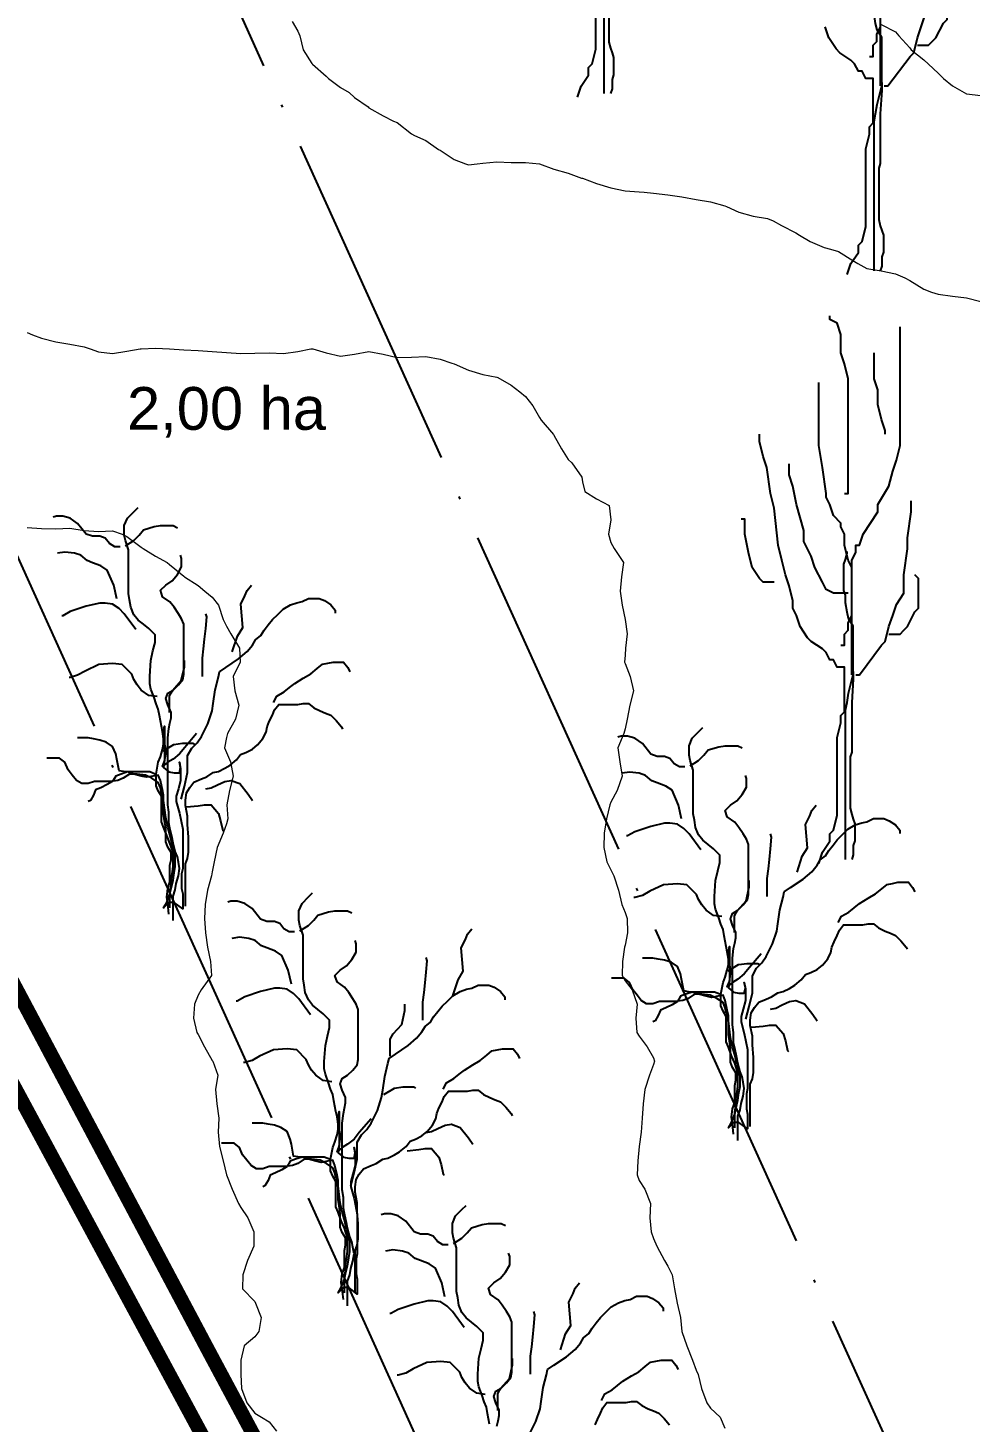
# Model space of a CAD drawing. Header units: centimetres. Extents: x 0 to 642158, y -847 to 649707.
# Drawn here: x 617067.27 to 617100.37, y 620892.57 to 620941.52 of the extents above; entities that cross this region are included whole.
import ezdxf

# ---------------------------------------------------------------- set-up
doc = ezdxf.new("R2010")
doc.units = ezdxf.units.CM
doc.header["$MEASUREMENT"] = 0
doc.linetypes.add('ACAD_ISO04W100', pattern=[30, 24, -3, 0, -3])
for name, color, linetype, lineweight in [('MEV_legende', 7, 'Continuous', 5), ('MEV_schema paysager_V', 7, 'Continuous', 20), ('MEV_vegetal_V', 7, 'Continuous', 25), ('WAL_topographie 0.5', 253, 'Continuous', 20)]:
    doc.layers.add(name, color=color, linetype=linetype, lineweight=lineweight)
doc.layers.add('MEV_schema paysager_Ha', color=7, linetype='Continuous', lineweight=25, transparency=0.13)
doc.styles.add('MEV 1', font='Helvetica.ttf')
picture_1 = doc.add_image_def('image2.png', size_in_pixel=(6614, 11023))

# ---------------------------------------------------------------- blocks, each defined once
blk = doc.blocks.new('legende vegetal')
at = {"linetype": 'ACAD_ISO04W100', "ltscale": 0.5}
for points in [[(617100.411, 620884.99), (617067.216, 620958.2)], [(617100.688, 620848.054), (617053.555, 620952.006)]]:
    blk.add_lwpolyline(points, dxfattribs=at)
at = {"layer": 'MEV_vegetal_V'}
for points in [[(617086.478, 620938.896), (617086.608, 620939.285), (617086.868, 620939.675), (617086.868, 620939.935), (617086.998, 620940.065), (617087.128, 620940.584), (617087.128, 620943.312)], [(617096.738, 620940.33), (617096.867, 620940.33), (617096.867, 620940.72), (617096.997, 620940.849), (617096.997, 620941.109), (617097.127, 620941.369), (617097.127, 620943.317), (617097.257, 620943.577), (617097.257, 620943.837), (617097.387, 620943.837), (617097.517, 620944.227), (617098.037, 620945.006), (617098.037, 620945.266), (617098.426, 620945.915), (617098.557, 620946.434), (617098.686, 620946.824), (617098.816, 620947.344), (617098.816, 620951.5)], [(617087.422, 620939.031), (617087.422, 620944.272), (617087.476, 620944.545), (617087.531, 620944.873), (617087.695, 620945.528), (617087.695, 620947.221), (617087.531, 620947.493), (617087.476, 620947.712), (617087.422, 620948.04), (617087.422, 620948.312), (617087.367, 620948.476), (617087.367, 620949.404), (617087.422, 620949.568), (617087.476, 620949.786), (617087.476, 620949.841)], [(617097.127, 620939.291), (617097.127, 620943.058), (617096.997, 620943.317), (617096.867, 620943.837), (617096.867, 620944.227), (617096.738, 620944.486), (617096.738, 620944.616), (617096.477, 620944.876), (617096.348, 620945.266), (617096.218, 620945.525), (617096.218, 620945.655), (617096.088, 620946.564), (617095.958, 620947.344), (617095.958, 620949.552)], [(617095.958, 620932.667), (617096.088, 620933.057), (617096.348, 620933.446), (617096.348, 620933.706), (617096.477, 620933.836), (617096.607, 620934.355), (617096.607, 620937.083), (617096.738, 620937.603), (617096.738, 620937.862), (617096.867, 620937.992), (617096.867, 620939.551), (617096.607, 620939.551), (617096.477, 620939.81), (617096.348, 620939.81), (617096.218, 620940.07), (617096.088, 620940.2), (617095.698, 620940.46), (617095.568, 620940.59), (617095.308, 620940.979), (617095.178, 620941.369)], [(617087.695, 620945.637), (617087.695, 620945.364), (617087.64, 620944.545), (617087.64, 620942.798), (617087.586, 620942.635), (617087.586, 620940.833), (617087.64, 620940.614), (617087.695, 620940.45), (617087.749, 620940.287), (617087.749, 620939.686), (617087.695, 620939.522), (617087.695, 620939.195), (617087.64, 620939.031)], [(617097.257, 620939.291), (617097.387, 620939.291), (617098.167, 620940.33), (617098.296, 620940.46), (617098.426, 620940.979), (617098.557, 620941.369), (617098.686, 620941.759), (617098.946, 620942.148), (617098.946, 620942.798), (617099.076, 620943.707), (617099.076, 620944.097), (617099.206, 620945.006), (617099.206, 620945.396)], [(617096.901, 620932.802), (617096.901, 620938.044), (617096.956, 620938.317), (617097.011, 620938.644), (617097.175, 620939.3), (617097.175, 620940.992), (617097.011, 620941.265), (617096.956, 620941.483), (617096.901, 620941.811), (617096.901, 620942.084), (617096.846, 620942.248), (617096.846, 620943.176), (617096.901, 620943.34), (617096.956, 620943.558), (617096.956, 620943.612)], [(617098.426, 620940.72), (617098.816, 620940.72), (617098.946, 620940.849), (617099.076, 620940.979), (617099.336, 620941.499), (617099.466, 620941.629), (617099.466, 620942.668), (617099.336, 620942.798)], [(617097.175, 620939.409), (617097.175, 620939.135), (617097.12, 620938.317), (617097.12, 620936.57), (617097.065, 620936.406), (617097.065, 620934.604), (617097.12, 620934.386), (617097.175, 620934.222), (617097.229, 620934.058), (617097.229, 620933.457), (617097.175, 620933.294), (617097.175, 620932.966), (617097.12, 620932.802)], [(617095.865, 620924.986), (617095.995, 620924.986), (617095.995, 620929.012), (617095.865, 620929.532), (617095.735, 620929.922), (617095.735, 620930.571), (617095.605, 620930.96), (617095.345, 620931.09), (617095.345, 620931.22)], [(617095.735, 620919.661), (617095.865, 620919.661), (617095.865, 620920.05), (617095.995, 620920.18), (617095.995, 620920.44), (617096.125, 620920.7), (617096.125, 620922.648), (617096.255, 620922.908), (617096.255, 620923.167), (617096.385, 620923.167), (617096.515, 620923.557), (617097.034, 620924.336), (617097.034, 620924.597), (617097.424, 620925.246), (617097.554, 620925.765), (617097.684, 620926.155), (617097.814, 620926.674), (617097.814, 620930.831)], [(617097.294, 620927.064), (617097.294, 620927.194), (617097.164, 620927.584), (617097.034, 620928.103), (617097.034, 620928.623), (617096.905, 620929.012), (617096.905, 620929.922)], [(617096.125, 620918.622), (617096.125, 620922.388), (617095.995, 620922.648), (617095.865, 620923.167), (617095.865, 620923.557), (617095.735, 620923.817), (617095.735, 620923.947), (617095.475, 620924.207), (617095.345, 620924.597), (617095.215, 620924.856), (617095.215, 620924.986), (617095.086, 620925.895), (617094.956, 620926.674), (617094.956, 620928.883)], [(617094.956, 620911.998), (617095.086, 620912.387), (617095.345, 620912.777), (617095.345, 620913.037), (617095.475, 620913.167), (617095.605, 620913.686), (617095.605, 620916.414), (617095.735, 620916.933), (617095.735, 620917.193), (617095.865, 620917.323), (617095.865, 620918.881), (617095.605, 620918.881), (617095.475, 620919.141), (617095.345, 620919.141), (617095.215, 620919.401), (617095.086, 620919.531), (617094.696, 620919.791), (617094.566, 620919.921), (617094.306, 620920.31), (617094.176, 620920.7), (617094.046, 620920.96), (617094.046, 620921.219), (617093.916, 620921.739), (617093.786, 620922.129), (617093.656, 620922.648), (617093.526, 620923.167), (617093.396, 620924.466), (617093.266, 620924.986), (617093.137, 620925.895), (617093.006, 620926.285), (617092.877, 620926.804), (617092.877, 620927.064)], [(617095.995, 620921.479), (617095.475, 620921.479), (617095.215, 620921.609), (617095.086, 620921.869), (617094.825, 620922.388), (617094.696, 620922.778), (617094.436, 620923.298), (617094.436, 620923.687), (617094.176, 620924.597), (617094.046, 620925.246), (617093.916, 620925.635), (617093.916, 620926.025)], [(617096.255, 620918.622), (617096.385, 620918.622), (617097.164, 620919.661), (617097.294, 620919.791), (617097.424, 620920.31), (617097.554, 620920.7), (617097.684, 620921.09), (617097.944, 620921.479), (617097.944, 620922.129), (617098.074, 620923.038), (617098.074, 620923.428), (617098.204, 620924.336), (617098.204, 620924.726)], [(617070.412, 620923.112), (617070.226, 620923.112), (617070.04, 620923.224), (617069.89, 620923.41), (617069.704, 620923.485), (617069.443, 620923.485), (617069.219, 620923.559), (617068.921, 620923.932), (617068.66, 620924.118), (617068.399, 620924.193), (617068.175, 620924.193), (617068.063, 620924.156)], [(617072.165, 620910.439), (617072.165, 620910.998), (617072.202, 620911.222), (617072.202, 620911.445), (617072.24, 620911.632), (617072.277, 620911.893), (617072.277, 620912.377), (617072.165, 620912.712), (617072.053, 620912.973), (617071.941, 620913.271), (617071.867, 620913.458), (617071.867, 620914.352), (617071.755, 620914.539), (617071.68, 620914.725), (617071.68, 620915.135), (617071.755, 620915.545), (617071.83, 620915.732), (617071.904, 620915.993), (617071.941, 620916.179), (617071.941, 620916.365), (617071.904, 620916.626), (617071.867, 620916.813), (617071.792, 620917.185), (617071.755, 620917.409), (617071.68, 620917.595), (617071.606, 620917.819), (617071.494, 620918.117), (617071.456, 620918.304), (617071.456, 620918.565), (617071.494, 620919.124), (617071.568, 620919.459), (617071.643, 620919.757), (617071.643, 620920.018), (617071.419, 620920.242), (617071.233, 620920.391), (617071.046, 620920.54), (617070.897, 620920.727), (617070.785, 620920.988), (617070.748, 620921.249), (617070.711, 620921.472), (617070.711, 620923), (617070.599, 620923.336), (617070.561, 620923.522), (617070.561, 620923.858), (617070.673, 620924.118), (617070.897, 620924.342), (617071.046, 620924.491)], [(617093.396, 620921.869), (617093.006, 620921.869), (617092.877, 620921.999), (617092.617, 620922.388), (617092.487, 620922.908), (617092.357, 620923.557), (617092.357, 620924.077), (617092.227, 620924.077)], [(617070.599, 620923.149), (617070.897, 620923.336), (617071.083, 620923.522), (617071.233, 620923.708), (617071.606, 620923.82), (617071.83, 620923.858), (617072.277, 620923.858), (617072.426, 620923.783)], [(617070.301, 620921.286), (617070.188, 620921.77), (617069.965, 620922.292), (617069.741, 620922.441), (617069.443, 620922.553), (617069.256, 620922.627), (617069.033, 620922.814), (617068.809, 620922.888), (617068.473, 620922.926), (617068.212, 620922.888)], [(617072.277, 620909.991), (617072.277, 620910.849), (617072.351, 620911.072), (617072.388, 620911.296), (617072.463, 620911.557), (617072.501, 620911.818), (617072.463, 620912.042), (617072.426, 620912.228), (617072.351, 620912.414), (617072.277, 620912.712), (617072.24, 620912.899), (617072.165, 620913.234), (617072.127, 620913.421), (617072.127, 620913.793), (617072.09, 620914.054), (617072.09, 620916.403), (617072.127, 620916.738), (617072.165, 620916.924), (617072.202, 620917.111), (617072.202, 620917.297), (617072.09, 620917.558), (617072.016, 620917.782), (617072.09, 620917.968), (617072.277, 620918.08), (617072.463, 620918.266), (617072.612, 620918.453), (617072.65, 620918.639), (617072.65, 620920.391), (617072.575, 620920.578), (617072.463, 620920.764), (617072.314, 620920.988), (617072.165, 620921.174), (617071.904, 620921.36), (617071.83, 620921.584), (617072.016, 620921.77), (617072.24, 620921.919), (617072.426, 620922.143), (617072.575, 620922.404), (617072.575, 620922.702), (617072.538, 620922.814)], [(617095.899, 620912.133), (617095.899, 620917.374), (617095.953, 620917.648), (617096.008, 620917.975), (617096.172, 620918.63), (617096.172, 620920.323), (617096.008, 620920.596), (617095.953, 620920.814), (617095.899, 620921.142), (617095.899, 620921.415), (617095.844, 620921.578), (617095.844, 620922.506), (617095.899, 620922.671), (617095.953, 620922.889), (617095.953, 620922.943)], [(617097.424, 620920.05), (617097.814, 620920.05), (617097.944, 620920.18), (617098.074, 620920.31), (617098.334, 620920.83), (617098.463, 620920.96), (617098.463, 620921.999), (617098.334, 620922.129)], [(617074.354, 620919.419), (617074.54, 620919.978), (617074.727, 620920.277), (617074.652, 620921.096), (617074.801, 620921.395), (617074.876, 620921.581), (617075.025, 620921.767)], [(617070.972, 620920.205), (617070.561, 620920.764), (617070.375, 620920.95), (617070.151, 620921.099), (617069.89, 620921.137), (617069.704, 620921.137), (617069.219, 620921.025), (617068.66, 620920.838), (617068.399, 620920.689), (617068.361, 620920.689)], [(617072.56, 620914.254), (617072.672, 620914.701), (617072.784, 620915.186), (617072.784, 620915.782), (617072.934, 620916.043), (617073.12, 620916.23), (617073.269, 620916.453), (617073.493, 620916.901), (617073.642, 620917.348), (617073.679, 620917.609), (617073.754, 620918.093), (617073.866, 620918.541), (617073.903, 620918.727), (617074.126, 620918.876), (617074.574, 620919.174), (617074.872, 620919.435), (617075.059, 620919.659), (617075.171, 620919.845), (617075.357, 620919.994), (617075.469, 620920.181), (617075.618, 620920.367), (617075.767, 620920.554), (617075.954, 620920.74), (617076.14, 620920.926), (617076.401, 620921.075), (617076.625, 620921.15), (617076.811, 620921.187), (617077.035, 620921.299), (617077.408, 620921.299), (617077.595, 620921.225), (617077.818, 620921.075), (617077.967, 620920.889), (617077.967, 620920.777)], [(617073.31, 620918.562), (617073.31, 620919.196), (617073.347, 620919.531), (617073.384, 620919.867), (617073.422, 620920.239), (617073.459, 620920.649), (617073.422, 620920.761)], [(617071.717, 620917.856), (617071.419, 620917.894), (617071.158, 620918.08), (617071.009, 620918.266), (617070.897, 620918.453), (617070.822, 620918.639), (617070.487, 620918.975), (617070.151, 620919.012), (617069.667, 620918.975), (617069.182, 620918.751), (617068.921, 620918.602), (617068.66, 620918.527), (617068.622, 620918.527)], [(617072.154, 620917.294), (617072.154, 620917.891), (617072.266, 620918.077), (617072.564, 620918.413), (617072.676, 620918.897), (617072.676, 620919.121)], [(617075.805, 620917.646), (617075.916, 620917.87), (617076.177, 620918.019), (617076.364, 620918.168), (617076.55, 620918.317), (617076.849, 620918.503), (617077.11, 620918.653), (617077.334, 620918.839), (617077.52, 620918.988), (617077.706, 620919.025), (617077.893, 620919.063), (617078.266, 620919.063), (617078.415, 620918.876), (617078.489, 620918.727)], [(617096.172, 620918.739), (617096.172, 620918.466), (617096.118, 620917.648), (617096.118, 620915.9), (617096.063, 620915.737), (617096.063, 620913.935), (617096.118, 620913.716), (617096.172, 620913.553), (617096.226, 620913.389), (617096.226, 620912.788), (617096.172, 620912.625), (617096.172, 620912.297), (617096.118, 620912.133)], [(617072.71, 620910.489), (617072.71, 620911.98), (617072.784, 620912.167), (617072.821, 620912.39), (617072.821, 620912.912), (617072.784, 620913.359), (617072.784, 620913.658), (617072.71, 620914.03), (617072.71, 620914.217), (617072.747, 620914.478), (617072.859, 620914.664), (617073.008, 620914.85), (617073.269, 620914.962), (617073.455, 620915.037), (617073.679, 620915.186), (617073.866, 620915.223), (617074.089, 620915.335), (617074.276, 620915.447), (617074.5, 620915.633), (617074.649, 620915.82), (617074.835, 620915.894), (617075.059, 620916.006), (617075.245, 620916.155), (617075.432, 620916.379), (617075.544, 620916.602), (617075.581, 620916.789), (617075.655, 620916.975), (617075.767, 620917.199), (617075.842, 620917.385), (617075.991, 620917.572), (617076.662, 620917.572), (617076.849, 620917.609), (617077.035, 620917.609), (617077.221, 620917.46), (617077.445, 620917.348), (617077.632, 620917.273), (617077.818, 620917.199), (617078.005, 620917.012), (617078.191, 620916.789), (617078.229, 620916.714)], [(617073.097, 620916.552), (617072.687, 620916.067), (617072.501, 620915.843), (617072.277, 620915.657), (617072.09, 620915.545), (617071.904, 620915.396), (617071.978, 620915.583), (617072.016, 620915.843), (617072.016, 620916.03), (617071.978, 620916.216), (617071.978, 620916.44), (617071.941, 620916.626), (617071.978, 620916.813), (617071.978, 620915.62), (617071.941, 620915.359), (617072.127, 620915.21), (617072.314, 620915.173), (617072.501, 620915.173), (617072.538, 620915.359), (617072.501, 620915.545), (617072.538, 620915.322), (617072.538, 620914.912), (617072.463, 620914.613), (617072.388, 620914.352), (617072.388, 620914.166), (617072.501, 620913.756), (617072.612, 620913.197), (617072.612, 620911.818), (617072.575, 620911.632), (617072.575, 620911.11), (617072.612, 620910.923), (617072.612, 620910.401), (617072.314, 620910.625), (617072.127, 620910.625), (617071.941, 620910.439), (617072.053, 620910.625), (617072.165, 620910.923), (617072.202, 620911.11), (617072.277, 620911.408), (617072.314, 620911.669), (617072.351, 620911.893), (617072.351, 620912.265), (617072.24, 620912.675), (617072.165, 620913.01), (617072.09, 620913.271), (617072.016, 620913.607), (617071.941, 620914.203), (617071.941, 620914.39), (617071.904, 620914.576), (617071.83, 620914.912), (617071.755, 620915.098), (617071.568, 620915.061), (617071.345, 620915.023), (617071.158, 620915.061), (617070.897, 620915.135), (617070.673, 620915.21), (617070.45, 620915.135), (617070.263, 620915.061), (617070.151, 620914.874), (617069.965, 620914.762), (617069.741, 620914.651), (617069.555, 620914.576), (617069.48, 620914.39), (617069.368, 620914.203), (617069.293, 620914.166)], [(617092.005, 620902.709), (617092.005, 620903.268), (617092.043, 620903.492), (617092.043, 620903.715), (617092.08, 620903.902), (617092.117, 620904.163), (617092.117, 620904.647), (617092.005, 620904.983), (617091.893, 620905.244), (617091.782, 620905.542), (617091.707, 620905.728), (617091.707, 620906.623), (617091.595, 620906.809), (617091.521, 620906.995), (617091.521, 620907.406), (617091.595, 620907.816), (617091.67, 620908.002), (617091.744, 620908.263), (617091.782, 620908.449), (617091.782, 620908.636), (617091.744, 620908.897), (617091.707, 620909.083), (617091.632, 620909.456), (617091.595, 620909.679), (617091.521, 620909.866), (617091.446, 620910.089), (617091.334, 620910.388), (617091.297, 620910.574), (617091.297, 620910.835), (617091.334, 620911.394), (617091.409, 620911.73), (617091.483, 620912.028), (617091.483, 620912.289), (617091.259, 620912.512), (617091.073, 620912.661), (617090.887, 620912.811), (617090.738, 620912.997), (617090.626, 620913.258), (617090.588, 620913.519), (617090.551, 620913.742), (617090.551, 620915.27), (617090.439, 620915.606), (617090.402, 620915.792), (617090.402, 620916.128), (617090.514, 620916.389), (617090.738, 620916.612), (617090.887, 620916.762)], [(617071.643, 620915.135), (617071.456, 620915.21), (617070.599, 620915.21), (617070.375, 620915.247), (617070.301, 620915.657), (617070.263, 620915.843), (617070.151, 620916.104), (617069.927, 620916.254), (617069.704, 620916.328), (617069.48, 620916.365), (617069.293, 620916.403), (617068.921, 620916.403)], [(617071.93, 620915.953), (617072.303, 620916.176), (617072.601, 620916.213), (617072.974, 620916.213), (617073.049, 620916.176)], [(617090.253, 620915.382), (617090.066, 620915.382), (617089.88, 620915.494), (617089.731, 620915.681), (617089.544, 620915.755), (617089.283, 620915.755), (617089.059, 620915.83), (617088.761, 620916.202), (617088.5, 620916.389), (617088.239, 620916.463), (617088.016, 620916.463), (617087.903, 620916.426)], [(617090.439, 620915.42), (617090.738, 620915.606), (617090.924, 620915.792), (617091.073, 620915.979), (617091.446, 620916.091), (617091.67, 620916.128), (617092.117, 620916.128), (617092.266, 620916.053)], [(617072.127, 620910.215), (617072.09, 620910.588), (617072.053, 620910.812), (617072.09, 620911.11), (617072.165, 620911.333), (617072.165, 620911.93), (617072.202, 620912.116), (617072.202, 620912.377), (617072.09, 620912.563), (617072.016, 620912.75), (617072.016, 620913.234), (617071.978, 620913.495), (617071.941, 620913.719), (617071.941, 620914.166), (617071.867, 620914.464), (617071.83, 620914.651), (617071.755, 620914.837), (617071.531, 620914.986), (617071.307, 620915.098), (617071.009, 620915.135), (617070.748, 620915.135), (617070.524, 620914.986), (617070.338, 620914.912), (617070.077, 620914.874), (617069.517, 620914.874), (617069.293, 620914.8), (617069.07, 620914.8), (617068.883, 620914.912), (617068.735, 620915.098), (617068.585, 620915.284), (617068.473, 620915.545), (617068.287, 620915.694), (617067.84, 620915.694)], [(617073.422, 620914.611), (617073.608, 620914.648), (617073.832, 620914.76), (617074.093, 620914.872), (617074.317, 620914.909), (617074.615, 620914.797), (617074.913, 620914.424), (617075.062, 620914.201)], [(617090.141, 620913.556), (617090.029, 620914.041), (617089.805, 620914.562), (617089.582, 620914.711), (617089.283, 620914.823), (617089.097, 620914.898), (617088.873, 620915.084), (617088.649, 620915.159), (617088.314, 620915.196), (617088.053, 620915.159)], [(617092.117, 620902.262), (617092.117, 620903.119), (617092.192, 620903.343), (617092.229, 620903.566), (617092.304, 620903.827), (617092.341, 620904.088), (617092.304, 620904.312), (617092.266, 620904.498), (617092.192, 620904.684), (617092.117, 620904.983), (617092.08, 620905.169), (617092.005, 620905.504), (617091.968, 620905.691), (617091.968, 620906.064), (617091.931, 620906.325), (617091.931, 620908.673), (617091.968, 620909.008), (617092.005, 620909.195), (617092.043, 620909.381), (617092.043, 620909.568), (617091.931, 620909.828), (617091.856, 620910.052), (617091.931, 620910.239), (617092.117, 620910.35), (617092.304, 620910.537), (617092.453, 620910.723), (617092.49, 620910.909), (617092.49, 620912.661), (617092.416, 620912.848), (617092.304, 620913.034), (617092.154, 620913.258), (617092.005, 620913.444), (617091.744, 620913.631), (617091.67, 620913.854), (617091.856, 620914.041), (617092.08, 620914.19), (617092.266, 620914.413), (617092.416, 620914.674), (617092.416, 620914.972), (617092.378, 620915.084)], [(617072.751, 620913.977), (617073.161, 620914.014), (617073.384, 620914.051), (617073.608, 620914.051), (617073.869, 620913.753), (617073.944, 620913.492), (617074.018, 620913.157), (617074.056, 620913.12)], [(617094.194, 620911.69), (617094.38, 620912.249), (617094.567, 620912.547), (617094.493, 620913.367), (617094.642, 620913.665), (617094.717, 620913.851), (617094.865, 620914.038)], [(617090.812, 620912.475), (617090.402, 620913.034), (617090.216, 620913.221), (617089.992, 620913.37), (617089.731, 620913.407), (617089.544, 620913.407), (617089.059, 620913.295), (617088.5, 620913.109), (617088.239, 620912.96), (617088.202, 620912.96)], [(617092.401, 620906.524), (617092.513, 620906.972), (617092.625, 620907.456), (617092.625, 620908.053), (617092.774, 620908.313), (617092.96, 620908.5), (617093.11, 620908.724), (617093.333, 620909.171), (617093.482, 620909.618), (617093.52, 620909.879), (617093.594, 620910.364), (617093.706, 620910.811), (617093.743, 620910.997), (617093.967, 620911.146), (617094.415, 620911.445), (617094.713, 620911.706), (617094.899, 620911.929), (617095.011, 620912.116), (617095.197, 620912.265), (617095.31, 620912.451), (617095.458, 620912.638), (617095.608, 620912.824), (617095.794, 620913.01), (617095.981, 620913.197), (617096.242, 620913.346), (617096.465, 620913.42), (617096.652, 620913.458), (617096.876, 620913.569), (617097.248, 620913.569), (617097.435, 620913.495), (617097.658, 620913.346), (617097.808, 620913.159), (617097.808, 620913.048)], [(617093.15, 620910.832), (617093.15, 620911.466), (617093.188, 620911.801), (617093.225, 620912.137), (617093.262, 620912.51), (617093.299, 620912.919), (617093.262, 620913.031)], [(617091.994, 620909.565), (617091.994, 620910.161), (617092.106, 620910.348), (617092.404, 620910.683), (617092.516, 620911.168), (617092.516, 620911.391)], [(617095.645, 620909.916), (617095.757, 620910.14), (617096.018, 620910.289), (617096.205, 620910.438), (617096.391, 620910.587), (617096.689, 620910.774), (617096.95, 620910.923), (617097.174, 620911.109), (617097.36, 620911.258), (617097.547, 620911.296), (617097.733, 620911.333), (617098.106, 620911.333), (617098.255, 620911.146), (617098.33, 620910.997)], [(617078.295, 620896.915), (617078.295, 620897.474), (617078.333, 620897.697), (617078.333, 620897.921), (617078.37, 620898.108), (617078.407, 620898.368), (617078.407, 620898.853), (617078.295, 620899.188), (617078.183, 620899.449), (617078.071, 620899.747), (617077.997, 620899.934), (617077.997, 620900.828), (617077.885, 620901.015), (617077.81, 620901.201), (617077.81, 620901.611), (617077.885, 620902.021), (617077.96, 620902.208), (617078.034, 620902.468), (617078.071, 620902.655), (617078.071, 620902.841), (617078.034, 620903.102), (617077.997, 620903.289), (617077.922, 620903.661), (617077.885, 620903.885), (617077.81, 620904.071), (617077.736, 620904.295), (617077.624, 620904.593), (617077.587, 620904.78), (617077.587, 620905.041), (617077.624, 620905.6), (617077.699, 620905.935), (617077.773, 620906.233), (617077.773, 620906.494), (617077.549, 620906.718), (617077.363, 620906.867), (617077.176, 620907.016), (617077.028, 620907.203), (617076.915, 620907.464), (617076.878, 620907.724), (617076.841, 620907.948), (617076.841, 620909.476), (617076.729, 620909.812), (617076.692, 620909.998), (617076.692, 620910.333), (617076.804, 620910.594), (617077.028, 620910.818), (617077.176, 620910.967)], [(617091.558, 620910.127), (617091.259, 620910.164), (617090.998, 620910.35), (617090.849, 620910.537), (617090.738, 620910.723), (617090.663, 620910.909), (617090.327, 620911.245), (617089.992, 620911.282), (617089.507, 620911.245), (617089.022, 620911.021), (617088.761, 620910.872), (617088.5, 620910.798), (617088.463, 620910.798)], [(617076.543, 620909.588), (617076.356, 620909.588), (617076.17, 620909.7), (617076.02, 620909.886), (617075.834, 620909.961), (617075.573, 620909.961), (617075.349, 620910.035), (617075.051, 620910.408), (617074.79, 620910.594), (617074.529, 620910.669), (617074.305, 620910.669), (617074.193, 620910.632)], [(617076.729, 620909.625), (617077.028, 620909.812), (617077.214, 620909.998), (617077.363, 620910.184), (617077.736, 620910.296), (617077.96, 620910.333), (617078.407, 620910.333), (617078.556, 620910.259)], [(617092.55, 620902.76), (617092.55, 620904.251), (617092.625, 620904.437), (617092.662, 620904.66), (617092.662, 620905.182), (617092.625, 620905.63), (617092.625, 620905.928), (617092.55, 620906.301), (617092.55, 620906.487), (617092.587, 620906.748), (617092.699, 620906.934), (617092.848, 620907.121), (617093.11, 620907.232), (617093.296, 620907.307), (617093.52, 620907.456), (617093.706, 620907.493), (617093.93, 620907.605), (617094.116, 620907.717), (617094.34, 620907.903), (617094.489, 620908.09), (617094.676, 620908.164), (617094.899, 620908.276), (617095.086, 620908.425), (617095.272, 620908.649), (617095.384, 620908.873), (617095.421, 620909.059), (617095.496, 620909.245), (617095.608, 620909.469), (617095.682, 620909.655), (617095.831, 620909.842), (617096.503, 620909.842), (617096.689, 620909.879), (617096.876, 620909.879), (617097.062, 620909.73), (617097.286, 620909.618), (617097.472, 620909.544), (617097.658, 620909.469), (617097.845, 620909.283), (617098.031, 620909.059), (617098.069, 620908.984)], [(617076.431, 620907.762), (617076.319, 620908.246), (617076.095, 620908.768), (617075.871, 620908.917), (617075.573, 620909.029), (617075.386, 620909.103), (617075.163, 620909.29), (617074.939, 620909.364), (617074.604, 620909.402), (617074.343, 620909.364)], [(617082.099, 620907.352), (617082.285, 620907.911), (617082.471, 620908.209), (617082.397, 620909.029), (617082.546, 620909.327), (617082.621, 620909.513), (617082.77, 620909.7)], [(617078.407, 620896.467), (617078.407, 620897.325), (617078.481, 620897.548), (617078.519, 620897.772), (617078.594, 620898.033), (617078.631, 620898.294), (617078.594, 620898.518), (617078.556, 620898.704), (617078.481, 620898.89), (617078.407, 620899.188), (617078.37, 620899.375), (617078.295, 620899.71), (617078.258, 620899.896), (617078.258, 620900.269), (617078.22, 620900.53), (617078.22, 620902.879), (617078.258, 620903.214), (617078.295, 620903.4), (617078.333, 620903.587), (617078.333, 620903.773), (617078.22, 620904.034), (617078.146, 620904.258), (617078.22, 620904.444), (617078.407, 620904.556), (617078.594, 620904.742), (617078.743, 620904.929), (617078.78, 620905.115), (617078.78, 620906.867), (617078.705, 620907.053), (617078.594, 620907.24), (617078.444, 620907.464), (617078.295, 620907.65), (617078.034, 620907.836), (617077.96, 620908.06), (617078.146, 620908.246), (617078.37, 620908.395), (617078.556, 620908.619), (617078.705, 620908.88), (617078.705, 620909.178), (617078.668, 620909.29)], [(617092.938, 620908.822), (617092.527, 620908.337), (617092.341, 620908.114), (617092.117, 620907.927), (617091.931, 620907.816), (617091.744, 620907.666), (617091.819, 620907.853), (617091.856, 620908.114), (617091.856, 620908.3), (617091.819, 620908.487), (617091.819, 620908.71), (617091.782, 620908.897), (617091.819, 620909.083), (617091.819, 620907.89), (617091.782, 620907.629), (617091.968, 620907.48), (617092.154, 620907.443), (617092.341, 620907.443), (617092.378, 620907.629), (617092.341, 620907.816), (617092.378, 620907.592), (617092.378, 620907.182), (617092.304, 620906.884), (617092.229, 620906.623), (617092.229, 620906.436), (617092.341, 620906.026), (617092.453, 620905.467), (617092.453, 620904.088), (617092.416, 620903.902), (617092.416, 620903.38), (617092.453, 620903.194), (617092.453, 620902.672), (617092.154, 620902.895), (617091.968, 620902.895), (617091.782, 620902.709), (617091.893, 620902.895), (617092.005, 620903.194), (617092.043, 620903.38), (617092.117, 620903.678), (617092.154, 620903.939), (617092.192, 620904.163), (617092.192, 620904.535), (617092.08, 620904.945), (617092.005, 620905.281), (617091.931, 620905.542), (617091.856, 620905.877), (617091.782, 620906.474), (617091.782, 620906.66), (617091.744, 620906.846), (617091.67, 620907.182), (617091.595, 620907.368), (617091.409, 620907.331), (617091.185, 620907.294), (617090.998, 620907.331), (617090.738, 620907.406), (617090.514, 620907.48), (617090.29, 620907.406), (617090.103, 620907.331), (617089.992, 620907.145), (617089.805, 620907.033), (617089.582, 620906.921), (617089.395, 620906.846), (617089.321, 620906.66), (617089.209, 620906.474), (617089.134, 620906.436)], [(617081.054, 620906.494), (617081.054, 620907.128), (617081.092, 620907.464), (617081.129, 620907.799), (617081.166, 620908.172), (617081.204, 620908.581), (617081.166, 620908.693)], [(617091.483, 620907.406), (617091.297, 620907.48), (617090.439, 620907.48), (617090.216, 620907.517), (617090.141, 620907.927), (617090.103, 620908.114), (617089.992, 620908.375), (617089.768, 620908.524), (617089.544, 620908.598), (617089.321, 620908.636), (617089.134, 620908.673), (617088.761, 620908.673)], [(617091.77, 620908.223), (617092.143, 620908.446), (617092.442, 620908.484), (617092.814, 620908.484), (617092.889, 620908.446)], [(617091.968, 620902.485), (617091.931, 620902.858), (617091.893, 620903.082), (617091.931, 620903.38), (617092.005, 620903.604), (617092.005, 620904.2), (617092.043, 620904.386), (617092.043, 620904.647), (617091.931, 620904.833), (617091.856, 620905.02), (617091.856, 620905.504), (617091.819, 620905.765), (617091.782, 620905.989), (617091.782, 620906.436), (617091.707, 620906.735), (617091.67, 620906.921), (617091.595, 620907.107), (617091.372, 620907.256), (617091.148, 620907.368), (617090.849, 620907.406), (617090.588, 620907.406), (617090.364, 620907.256), (617090.178, 620907.182), (617089.917, 620907.145), (617089.358, 620907.145), (617089.134, 620907.07), (617088.91, 620907.07), (617088.724, 620907.182), (617088.575, 620907.368), (617088.426, 620907.555), (617088.314, 620907.816), (617088.127, 620907.965), (617087.68, 620907.965)], [(617077.102, 620906.681), (617076.692, 620907.24), (617076.505, 620907.426), (617076.281, 620907.575), (617076.02, 620907.613), (617075.834, 620907.613), (617075.349, 620907.501), (617074.79, 620907.314), (617074.529, 620907.165), (617074.492, 620907.165)], [(617078.519, 620900.679), (617078.631, 620901.127), (617078.743, 620901.611), (617078.743, 620902.208), (617078.892, 620902.468), (617079.078, 620902.655), (617079.228, 620902.879), (617079.451, 620903.326), (617079.6, 620903.773), (617079.638, 620904.034), (617079.712, 620904.519), (617079.824, 620904.966), (617079.861, 620905.152), (617080.085, 620905.301), (617080.533, 620905.6), (617080.831, 620905.861), (617081.017, 620906.084), (617081.129, 620906.271), (617081.315, 620906.42), (617081.428, 620906.606), (617081.576, 620906.793), (617081.726, 620906.979), (617081.912, 620907.165), (617082.099, 620907.352), (617082.36, 620907.501), (617082.583, 620907.575), (617082.77, 620907.613), (617082.994, 620907.724), (617083.366, 620907.724), (617083.553, 620907.65), (617083.777, 620907.501), (617083.926, 620907.314), (617083.926, 620907.203)], [(617079.899, 620905.227), (617079.899, 620905.823), (617080.01, 620906.01), (617080.309, 620906.345), (617080.42, 620906.83), (617080.42, 620907.053)], [(617093.262, 620906.881), (617093.448, 620906.918), (617093.672, 620907.03), (617093.933, 620907.142), (617094.157, 620907.179), (617094.455, 620907.067), (617094.754, 620906.695), (617094.903, 620906.471)], [(617092.591, 620906.247), (617093.001, 620906.284), (617093.225, 620906.322), (617093.448, 620906.322), (617093.709, 620906.024), (617093.784, 620905.763), (617093.859, 620905.427), (617093.896, 620905.39)], [(617077.848, 620904.332), (617077.549, 620904.37), (617077.288, 620904.556), (617077.139, 620904.742), (617077.028, 620904.929), (617076.953, 620905.115), (617076.617, 620905.451), (617076.281, 620905.488), (617075.797, 620905.451), (617075.312, 620905.227), (617075.051, 620905.078), (617074.79, 620905.003), (617074.753, 620905.003)], [(617081.763, 620904.071), (617081.875, 620904.295), (617082.136, 620904.444), (617082.323, 620904.593), (617082.509, 620904.742), (617082.807, 620904.929), (617083.068, 620905.078), (617083.292, 620905.264), (617083.478, 620905.413), (617083.665, 620905.451), (617083.851, 620905.488), (617084.224, 620905.488), (617084.373, 620905.301), (617084.448, 620905.152)], [(617078.668, 620896.915), (617078.668, 620898.406), (617078.743, 620898.592), (617078.78, 620898.815), (617078.78, 620899.337), (617078.743, 620899.785), (617078.743, 620900.083), (617078.668, 620900.456), (617078.668, 620900.642), (617078.705, 620900.903), (617078.817, 620901.089), (617078.966, 620901.276), (617079.228, 620901.387), (617079.414, 620901.462), (617079.638, 620901.611), (617079.824, 620901.648), (617080.048, 620901.76), (617080.234, 620901.872), (617080.458, 620902.058), (617080.607, 620902.245), (617080.794, 620902.319), (617081.017, 620902.431), (617081.204, 620902.58), (617081.39, 620902.804), (617081.502, 620903.028), (617081.539, 620903.214), (617081.614, 620903.4), (617081.726, 620903.624), (617081.8, 620903.81), (617081.949, 620903.997), (617082.621, 620903.997), (617082.807, 620904.034), (617082.994, 620904.034), (617083.18, 620903.885), (617083.404, 620903.773), (617083.59, 620903.699), (617083.777, 620903.624), (617083.963, 620903.438), (617084.149, 620903.214), (617084.187, 620903.139)], [(617079.675, 620903.885), (617080.048, 620904.109), (617080.346, 620904.146), (617080.719, 620904.146), (617080.794, 620904.109)], [(617079.228, 620903.028), (617078.817, 620902.543), (617078.631, 620902.319), (617078.407, 620902.133), (617078.22, 620902.021), (617078.034, 620901.872), (617078.109, 620902.058), (617078.146, 620902.319), (617078.146, 620902.506), (617078.109, 620902.692), (617078.109, 620902.916), (617078.071, 620903.102), (617078.109, 620903.289), (617078.109, 620902.096), (617078.071, 620901.835), (617078.258, 620901.686), (617078.444, 620901.648), (617078.631, 620901.648), (617078.668, 620901.835), (617078.631, 620902.021), (617078.668, 620901.798), (617078.668, 620901.387), (617078.594, 620901.089), (617078.519, 620900.828), (617078.519, 620900.642), (617078.631, 620900.232), (617078.743, 620899.673), (617078.743, 620898.294), (617078.705, 620898.108), (617078.705, 620897.586), (617078.743, 620897.399), (617078.743, 620896.877), (617078.444, 620897.101), (617078.258, 620897.101), (617078.071, 620896.915), (617078.183, 620897.101), (617078.295, 620897.399), (617078.333, 620897.586), (617078.407, 620897.884), (617078.444, 620898.145), (617078.481, 620898.368), (617078.481, 620898.741), (617078.37, 620899.151), (617078.295, 620899.486), (617078.22, 620899.747), (617078.146, 620900.083), (617078.071, 620900.679), (617078.071, 620900.866), (617078.034, 620901.052), (617077.96, 620901.387), (617077.885, 620901.574), (617077.699, 620901.537), (617077.475, 620901.499), (617077.288, 620901.537), (617077.028, 620901.611), (617076.804, 620901.686), (617076.58, 620901.611), (617076.393, 620901.537), (617076.281, 620901.35), (617076.095, 620901.238), (617075.871, 620901.127), (617075.685, 620901.052), (617075.61, 620900.866), (617075.499, 620900.679), (617075.424, 620900.642)], [(617077.773, 620901.611), (617077.587, 620901.686), (617076.729, 620901.686), (617076.505, 620901.723), (617076.431, 620902.133), (617076.393, 620902.319), (617076.281, 620902.58), (617076.058, 620902.729), (617075.834, 620902.804), (617075.61, 620902.841), (617075.424, 620902.879), (617075.051, 620902.879)], [(617081.166, 620902.543), (617081.353, 620902.58), (617081.576, 620902.692), (617081.838, 620902.804), (617082.061, 620902.841), (617082.36, 620902.729), (617082.658, 620902.357), (617082.807, 620902.133)], [(617078.258, 620896.691), (617078.22, 620897.064), (617078.183, 620897.287), (617078.22, 620897.586), (617078.295, 620897.809), (617078.295, 620898.406), (617078.333, 620898.592), (617078.333, 620898.853), (617078.22, 620899.039), (617078.146, 620899.225), (617078.146, 620899.71), (617078.109, 620899.971), (617078.071, 620900.195), (617078.071, 620900.642), (617077.997, 620900.94), (617077.96, 620901.127), (617077.885, 620901.313), (617077.661, 620901.462), (617077.438, 620901.574), (617077.139, 620901.611), (617076.878, 620901.611), (617076.654, 620901.462), (617076.468, 620901.387), (617076.207, 620901.35), (617075.648, 620901.35), (617075.424, 620901.276), (617075.2, 620901.276), (617075.014, 620901.387), (617074.865, 620901.574), (617074.715, 620901.76), (617074.604, 620902.021), (617074.417, 620902.17), (617073.97, 620902.17)], [(617080.495, 620901.909), (617080.905, 620901.947), (617081.129, 620901.984), (617081.353, 620901.984), (617081.614, 620901.686), (617081.689, 620901.425), (617081.763, 620901.089), (617081.8, 620901.052)], [(617081.937, 620898.61), (617081.751, 620898.61), (617081.565, 620898.722), (617081.415, 620898.909), (617081.229, 620898.983), (617080.968, 620898.983), (617080.744, 620899.058), (617080.446, 620899.43), (617080.185, 620899.617), (617079.923, 620899.691), (617079.7, 620899.691), (617079.588, 620899.654)], [(617083.392, 620892.311), (617083.317, 620892.684), (617083.28, 620892.907), (617083.205, 620893.094), (617083.131, 620893.317), (617083.018, 620893.616), (617082.981, 620893.802), (617082.981, 620894.063), (617083.018, 620894.622), (617083.093, 620894.958), (617083.168, 620895.256), (617083.168, 620895.517), (617082.944, 620895.74), (617082.758, 620895.889), (617082.571, 620896.039), (617082.422, 620896.225), (617082.31, 620896.486), (617082.273, 620896.747), (617082.236, 620896.971), (617082.236, 620898.499), (617082.124, 620898.834), (617082.086, 620899.02), (617082.086, 620899.356), (617082.198, 620899.617), (617082.422, 620899.84), (617082.571, 620899.99)], [(617082.124, 620898.648), (617082.422, 620898.834), (617082.608, 620899.02), (617082.758, 620899.207), (617083.131, 620899.319), (617083.354, 620899.356), (617083.802, 620899.356), (617083.951, 620899.281)], [(617081.826, 620896.784), (617081.713, 620897.269), (617081.49, 620897.79), (617081.266, 620897.939), (617080.968, 620898.051), (617080.781, 620898.126), (617080.558, 620898.312), (617080.334, 620898.387), (617079.998, 620898.424), (617079.737, 620898.387)], [(617083.652, 620892.236), (617083.69, 620892.423), (617083.727, 620892.609), (617083.727, 620892.796), (617083.615, 620893.057), (617083.541, 620893.28), (617083.615, 620893.467), (617083.802, 620893.578), (617083.988, 620893.765), (617084.137, 620893.951), (617084.175, 620894.138), (617084.175, 620895.889), (617084.1, 620896.076), (617083.988, 620896.262), (617083.839, 620896.486), (617083.69, 620896.672), (617083.429, 620896.859), (617083.354, 620897.082), (617083.541, 620897.269), (617083.765, 620897.418), (617083.951, 620897.641), (617084.1, 620897.902), (617084.1, 620898.2), (617084.063, 620898.312)], [(617085.879, 620894.918), (617086.065, 620895.477), (617086.252, 620895.775), (617086.177, 620896.595), (617086.326, 620896.893), (617086.401, 620897.079), (617086.55, 620897.266)], [(617082.497, 620895.703), (617082.086, 620896.262), (617081.9, 620896.449), (617081.676, 620896.598), (617081.415, 620896.635), (617081.229, 620896.635), (617080.744, 620896.523), (617080.185, 620896.337), (617079.923, 620896.188), (617079.886, 620896.188)], [(617084.794, 620891.952), (617085.017, 620892.399), (617085.167, 620892.846), (617085.204, 620893.107), (617085.279, 620893.592), (617085.391, 620894.039), (617085.428, 620894.225), (617085.651, 620894.375), (617086.099, 620894.673), (617086.397, 620894.934), (617086.584, 620895.157), (617086.696, 620895.344), (617086.882, 620895.493), (617086.994, 620895.679), (617087.143, 620895.866), (617087.292, 620896.052), (617087.479, 620896.238), (617087.665, 620896.425), (617087.926, 620896.574), (617088.15, 620896.648), (617088.336, 620896.686), (617088.56, 620896.797), (617088.933, 620896.797), (617089.12, 620896.723), (617089.343, 620896.574), (617089.492, 620896.387), (617089.492, 620896.276)], [(617084.834, 620894.06), (617084.834, 620894.694), (617084.872, 620895.029), (617084.909, 620895.365), (617084.947, 620895.738), (617084.984, 620896.147), (617084.947, 620896.259)], [(617083.242, 620893.355), (617082.944, 620893.392), (617082.683, 620893.578), (617082.534, 620893.765), (617082.422, 620893.951), (617082.347, 620894.138), (617082.012, 620894.473), (617081.676, 620894.51), (617081.192, 620894.473), (617080.707, 620894.249), (617080.446, 620894.1), (617080.185, 620894.026), (617080.147, 620894.026)], [(617083.679, 620892.793), (617083.679, 620893.389), (617083.791, 620893.576), (617084.089, 620893.911), (617084.201, 620894.396), (617084.201, 620894.619)], [(617087.33, 620893.144), (617087.441, 620893.368), (617087.702, 620893.517), (617087.889, 620893.666), (617088.075, 620893.815), (617088.374, 620894.002), (617088.635, 620894.151), (617088.859, 620894.337), (617089.045, 620894.486), (617089.231, 620894.524), (617089.417, 620894.561), (617089.791, 620894.561), (617089.94, 620894.375), (617090.014, 620894.225)], [(617087.106, 620892.287), (617087.18, 620892.473), (617087.292, 620892.697), (617087.367, 620892.883), (617087.516, 620893.07), (617088.187, 620893.07), (617088.374, 620893.107), (617088.56, 620893.107), (617088.746, 620892.958), (617088.97, 620892.846), (617089.157, 620892.772), (617089.343, 620892.697), (617089.53, 620892.511), (617089.716, 620892.287)]]:
    blk.add_lwpolyline(points, dxfattribs=at)

msp = doc.modelspace()

# ---------------------------------------------------------------- hatches: boundary and pattern name
at = {"layer": 'MEV_schema paysager_Ha', "transparency": 33554687}
h = msp.add_hatch(dxfattribs=at)
h.set_pattern_fill('AR-CONC', color=256, angle=180)
h.set_pattern_definition([(230, (-1675.227, 123.2765), (-7.172601826, 0.62752135), [0.75, -8.25]), (175, (-1675.227, 123.2765), (1.387513336, -7.52192134), [0.6, -6.6]), (280.4514445, (-1675.8244, 123.329), (-5.78508847, -6.89439991), [0.63740192, -7.01142112]), (226.1842, (-1675.227, 121.2765), (-10.67241331, 1.65519281), [1.125, -12.375]), (276.6356355, (-1676.116, 121.414), (-9.34661946, -9.74118601), [0.95610342, -10.5171376]), (171.184164, (-1675.227, 121.277), (-9.34661945, -9.741186), [0.9, -9.90000001]), (201, (-1676.227, 121.7765), (-5.96907052, 4.026188907), [0.75, -8.25]), (146, (-1676.227, 121.7765), (-2.43315332, -7.25150045), [0.6, -6.6]), (251.4514447, (-1676.724, 122.112), (-8.40222377, -3.22531153), [0.6374019, -7.01142112]), (217.5, (-1675.2267, 123.2765), (-0.121598553, -3.328938538), [0, -6.52, 0, -6.7, 0, -6.625]), (187.5, (-1675.2267, 123.2765), (-2.630695374, -3.944117119), [0, -3.82, 0, -6.37, 0, -2.525]), (147.5, (-1672.9967, 123.2765), (-5.338224362, 0.225548717), [0, -2.5, 0, -7.8, 0, -10.35]), (137.5, (-1671.9967, 123.2765), (-5.831861693, -1.001049823), [0, -3.25, 0, -5.18, 0, -7.35])])
edge = h.paths.add_edge_path()
edge.add_line((617121.976, 620796.785), (617116.058, 620796.437))
edge.add_line((617116.058, 620796.437), (617105.963, 620797.481))
edge.add_line((617105.963, 620797.481), (617097.26, 620799.569))
edge.add_line((617097.26, 620799.569), (617084.032, 620804.675))
edge.add_line((617084.032, 620804.675), (617074.517, 620808.156))
edge.add_line((617074.517, 620808.156), (617071.268, 620810.361))
edge.add_line((617071.268, 620810.361), (617068.035, 620815.249))
edge.add_line((617068.035, 620815.249), (617064.74, 620822.031))
edge.add_line((617064.74, 620822.031), (617058.58, 620835.061))
edge.add_line((617058.58, 620835.061), (617054.406, 620845.682))
edge.add_line((617054.406, 620845.682), (617050.113, 620855.788))
edge.add_line((617050.113, 620855.788), (617045.999, 620866.351))
edge.add_line((617045.999, 620866.351), (617039.9, 620880.234))
edge.add_line((617039.9, 620880.234), (617033.652, 620896.308))
edge.add_line((617033.652, 620896.308), (617025.229, 620915.529))
edge.add_line((617025.229, 620915.529), (617016.633, 620934.812))
edge.add_line((617016.633, 620934.812), (617010.519, 620947.98))
edge.add_line((617010.519, 620947.98), (617007.218, 620955.828))
edge.add_line((617007.218, 620955.828), (617006.52, 620959.235))
edge.add_line((617006.52, 620959.235), (617008.724, 620965.501))
edge.add_line((617008.724, 620965.501), (617011.045, 620971.651))
edge.add_line((617011.045, 620971.651), (617007.564, 620972.231))
edge.add_line((617007.564, 620972.231), (617005.823, 620968.054))
edge.add_line((617005.823, 620968.054), (617003.516, 620963.511))
edge.add_arc((617021.194, 620957.62), 18.633, 161.5689, 193.1272)
edge.add_line((617003.047, 620953.388), (617005.585, 620947.723))
edge.add_line((617005.585, 620947.723), (617013.167, 620930.996))
edge.add_line((617013.167, 620930.996), (617022.942, 620907.238))
edge.add_line((617022.942, 620907.238), (617027.498, 620897.228))
edge.add_line((617027.498, 620897.228), (617030.865, 620889.78))
edge.add_line((617030.865, 620889.78), (617036.107, 620876.701))
edge.add_line((617036.107, 620876.701), (617043.655, 620861.585))
edge.add_line((617043.655, 620861.585), (617046.557, 620854.81))
edge.add_line((617046.557, 620854.81), (617048.998, 620848.669))
edge.add_line((617048.998, 620848.669), (617052.461, 620839.281))
edge.add_line((617052.461, 620839.281), (617057.299, 620827.332))
edge.add_line((617057.299, 620827.332), (617062.853, 620815.779))
edge.add_line((617062.853, 620815.779), (617071.7, 620800.2))
edge.add_line((617071.7, 620800.2), (617077.519, 620790.622))
edge.add_line((617077.519, 620790.622), (617081.641, 620781.651))
edge.add_line((617081.641, 620781.651), (617084.066, 620779.105))
edge.add_line((617084.066, 620779.105), (617105.15, 620789.126))
edge.add_line((617105.15, 620789.126), (617121.976, 620796.785))

# ---------------------------------------------------------------- linework, layer by layer
at = {"layer": 'MEV_schema paysager_V', "color": 60, "const_width": 0.5}
for points in [[(617031.788, 620956.038), (617037.219, 620955.133), (617041.18, 620952.305), (617045.254, 620947.893), (617049.328, 620940.993), (617057.815, 620924.816), (617073.618, 620895.074), (617081.471, 620880.409), (617087.991, 620867.818), (617092.585, 620859.968), (617097.03, 620855.08), (617101.004, 620853.218), (617106.388, 620852.437), (617112.417, 620852.694), (617116.34, 620854.001), (617120.916, 620857.922)], [(617032.265, 620954.219), (617037.171, 620953.198), (617041.817, 620949.107), (617045.698, 620943.464), (617090.792, 620859.849), (617095.659, 620854.178), (617100.925, 620851.051), (617106.559, 620850.319), (617111.483, 620850.734), (617116.526, 620851.947), (617121.289, 620855.495), (617123.437, 620857.736)]]:
    msp.add_lwpolyline(points, dxfattribs=at)
at = {"layer": 'WAL_topographie 0.5'}
for points in [[(617076.554, 620941.75), (617076.75, 620941.406), (617076.826, 620941.25), (617076.944, 620940.75), (617077.25, 620940.275), (617077.268, 620940.25), (617077.75, 620939.828), (617077.836, 620939.75), (617078.25, 620939.434), (617078.554, 620939.25), (617078.75, 620939.083), (617079.224, 620938.75), (617079.25, 620938.722), (617079.75, 620938.432), (617080.113, 620938.25), (617080.25, 620938.196), (617080.75, 620937.808), (617080.857, 620937.75), (617081.25, 620937.567), (617081.702, 620937.25), (617081.75, 620937.225), (617082.25, 620936.899), (617082.643, 620936.75), (617082.75, 620936.717), (617083.05, 620936.75), (617083.25, 620936.776), (617083.75, 620936.825), (617084.25, 620936.796), (617084.75, 620936.798), (617085.25, 620936.75), (617085.25, 620936.75), (617085.75, 620936.567), (617086.25, 620936.417), (617086.724, 620936.25), (617086.75, 620936.242), (617087.25, 620936.056), (617087.75, 620935.91), (617088.25, 620935.802), (617088.75, 620935.768), (617088.917, 620935.75), (617089.25, 620935.724), (617089.75, 620935.661), (617090.25, 620935.588), (617090.75, 620935.5), (617091.25, 620935.421), (617091.75, 620935.278), (617091.817, 620935.25), (617092.25, 620935.05), (617092.75, 620934.914), (617093.25, 620934.835), (617093.458, 620934.75), (617093.75, 620934.583), (617094.25, 620934.323), (617094.381, 620934.25), (617094.75, 620934.026), (617095.25, 620933.814), (617095.464, 620933.75), (617095.75, 620933.672), (617096.25, 620933.352), (617096.429, 620933.25), (617096.75, 620933.077), (617097.25, 620932.995), (617097.75, 620932.885), (617098.075, 620932.75), (617098.25, 620932.655), (617098.75, 620932.353), (617099.019, 620932.25), (617099.25, 620932.173), (617099.75, 620932.101), (617100.25, 620932.05), (617100.75, 620931.917)], [(617097.25, 620941.645), (617097.75, 620941.382), (617097.869, 620941.25), (617098.25, 620940.818), (617098.306, 620940.75), (617098.75, 620940.399), (617098.907, 620940.25), (617099.25, 620939.931), (617099.438, 620939.75), (617099.75, 620939.485), (617100.158, 620939.25), (617100.25, 620939.206), (617100.75, 620939.144), (617101.25, 620939.141)], [(617067.25, 620930.833), (617067.432, 620930.75), (617067.75, 620930.627), (617068.25, 620930.505), (617068.75, 620930.42), (617069.25, 620930.323), (617069.461, 620930.25), (617069.75, 620930.155), (617070.25, 620930.086), (617070.75, 620930.171), (617071.212, 620930.25), (617071.25, 620930.258), (617071.75, 620930.275), (617072.25, 620930.25), (617072.25, 620930.25), (617072.75, 620930.221), (617073.25, 620930.201), (617073.75, 620930.166), (617074.25, 620930.125), (617074.75, 620930.096), (617075.25, 620930.103), (617075.75, 620930.118), (617076.25, 620930.088), (617076.75, 620930.157), (617077.208, 620930.25), (617077.25, 620930.257), (617077.278, 620930.25), (617077.75, 620930.115), (617078.25, 620930), (617078.75, 620930.071), (617079.25, 620930.165), (617079.75, 620930.069), (617080.25, 620929.952), (617080.75, 620929.966), (617081.25, 620929.983), (617081.75, 620929.893), (617082.171, 620929.75), (617082.25, 620929.723), (617082.75, 620929.506), (617083.25, 620929.355), (617083.75, 620929.263), (617083.778, 620929.25), (617084.25, 620928.984), (617084.55, 620928.75), (617084.75, 620928.578), (617085.014, 620928.25), (617085.25, 620927.845), (617085.304, 620927.75), (617085.736, 620927.25), (617085.75, 620927.229), (617086.017, 620926.75), (617086.25, 620926.365), (617086.381, 620926.25), (617086.735, 620925.75), (617086.75, 620925.583), (617086.841, 620925.25), (617087.25, 620924.985), (617087.694, 620924.75), (617087.75, 620924.251), (617087.75, 620924.25), (617087.75, 620924.25), (617087.667, 620923.75), (617087.75, 620923.45), (617087.868, 620923.25), (617088.194, 620922.75), (617088.125, 620922.25), (617088.078, 620921.75), (617088.153, 620921.25), (617088.25, 620920.75), (617088.25, 620920.75), (617088.324, 620920.25), (617088.265, 620919.75), (617088.25, 620919.5), (617088.235, 620919.25), (617088.25, 620919.208), (617088.427, 620918.75), (617088.546, 620918.25), (617088.417, 620917.75), (617088.33, 620917.25), (617088.25, 620916.917), (617088.204, 620916.75), (617088, 620916.25), (617088.066, 620915.75), (617088.145, 620915.25), (617087.975, 620914.75), (617087.75, 620914.341), (617087.72, 620914.25), (617087.594, 620913.75), (617087.516, 620913.25), (617087.507, 620912.75), (617087.612, 620912.25), (617087.75, 620911.964), (617087.854, 620911.75), (617088.019, 620911.25), (617088.139, 620910.75), (617088.25, 620910.464), (617088.329, 620910.25), (617088.336, 620909.75), (617088.25, 620909.321), (617088.229, 620909.25), (617088.163, 620908.75), (617088.15, 620908.25), (617088.25, 620908.062), (617088.5, 620907.75), (617088.673, 620907.25), (617088.625, 620906.75), (617088.667, 620906.25), (617088.75, 620906.125), (617089.031, 620905.75), (617089.25, 620905.361), (617089.29, 620905.25), (617089.25, 620905.125), (617089.107, 620904.75), (617088.94, 620904.25), (617088.891, 620903.75), (617088.854, 620903.25), (617088.813, 620902.75), (617088.75, 620902.25), (617088.75, 620902.25), (617088.694, 620901.75), (617088.675, 620901.25), (617088.75, 620901.062), (617088.942, 620900.75), (617089.141, 620900.25), (617089.121, 620899.75), (617089.169, 620899.25), (617089.25, 620899.023), (617089.365, 620898.75), (617089.633, 620898.25), (617089.75, 620898.044), (617089.906, 620897.75), (617089.987, 620897.25), (617090.083, 620896.75), (617090.193, 620896.25), (617090.25, 620895.75), (617090.25, 620895.75), (617090.417, 620895.25), (617090.625, 620894.75), (617090.75, 620894.4), (617090.815, 620894.25), (617090.933, 620893.75), (617091.118, 620893.25), (617091.25, 620893.063), (617091.591, 620892.75), (617091.75, 620892.361)], [(617067.25, 620923.985), (617067.75, 620923.943), (617068.25, 620923.937), (617068.75, 620923.958), (617069.25, 620923.878), (617069.75, 620923.841), (617070.25, 620923.861), (617070.583, 620923.75), (617070.75, 620923.671), (617071.25, 620923.288), (617071.325, 620923.25), (617071.75, 620922.976), (617072.162, 620922.75), (617072.25, 620922.678), (617072.75, 620922.279), (617072.778, 620922.25), (617073.25, 620921.946), (617073.489, 620921.75), (617073.75, 620921.536), (617073.972, 620921.25), (617074.129, 620920.75), (617074.25, 620920.517), (617074.404, 620920.25), (617074.708, 620919.75), (617074.725, 620919.25), (617074.482, 620918.75), (617074.544, 620918.25), (617074.683, 620917.75), (617074.567, 620917.25), (617074.285, 620916.75), (617074.25, 620916.607), (617074.176, 620916.25), (617074.25, 620916.083), (617074.393, 620915.75), (617074.488, 620915.25), (617074.355, 620914.75), (617074.265, 620914.25), (617074.297, 620913.75), (617074.25, 620913.583), (617074.135, 620913.25), (617073.917, 620912.75), (617073.819, 620912.25), (617073.75, 620911.893), (617073.724, 620911.75), (617073.583, 620911.25), (617073.5, 620910.75), (617073.474, 620910.25), (617073.516, 620909.75), (617073.578, 620909.25), (617073.682, 620908.75), (617073.722, 620908.25), (617073.365, 620907.75), (617073.25, 620907.562), (617073.131, 620907.25), (617073.091, 620906.75), (617073.206, 620906.25), (617073.25, 620906.178), (617073.481, 620905.75), (617073.75, 620905.273), (617073.768, 620905.25), (617073.94, 620904.75), (617073.864, 620904.25), (617073.905, 620903.75), (617073.983, 620903.25), (617073.954, 620902.75), (617074, 620902.25), (617074.136, 620901.75), (617074.25, 620901.25), (617074.25, 620901.25), (617074.446, 620900.75), (617074.675, 620900.25), (617074.75, 620900.114), (617075, 620899.75), (617075.214, 620899.25), (617075.208, 620898.75), (617074.984, 620898.25), (617074.827, 620897.75), (617074.813, 620897.25), (617075.25, 620896.813), (617075.273, 620896.75), (617075.464, 620896.25), (617075.382, 620895.75), (617075.25, 620895.571), (617074.875, 620895.25), (617074.75, 620894.75), (617074.75, 620894.25), (617074.772, 620893.75), (617074.968, 620893.25), (617075.25, 620892.889), (617075.477, 620892.75), (617075.75, 620892.583), (617076.011, 620892.25)]]:
    msp.add_lwpolyline(points, dxfattribs=at)

# ---------------------------------------------------------------- pictures from other files: only their frames are drawn
image = msp.add_image(picture_1, insert=(616830.845, 620745.783), size_in_units=(429.466, 715.756), dxfattribs=dict(brightness=75))
image.dxf.flags = 7

# ---------------------------------------------------------------- next in the draw order: texts
at = {"layer": 'MEV_legende', "color": 22, "transparency": 33554687, "insert": (617070.559, 620928.913), "char_height": 1.5, "attachment_point": 1, "style": 'MEV 1', "bg_fill": 3, "box_fill_scale": 1.2, "bg_fill_color": 256, "bg_fill_transparency": 0}
msp.add_mtext_dynamic_manual_height_columns('\\pxqc;{\\C256;2,00 ha}', width=7.38258, gutter_width=12.5, heights=[0], dxfattribs=at)

# ---------------------------------------------------------------- next in the draw order: block references
at = {"layer": 'MEV_vegetal_V'}
msp.add_blockref('legende vegetal', (0.098, 0.193), dxfattribs=at)

doc.saveas('drawing.dxf')
